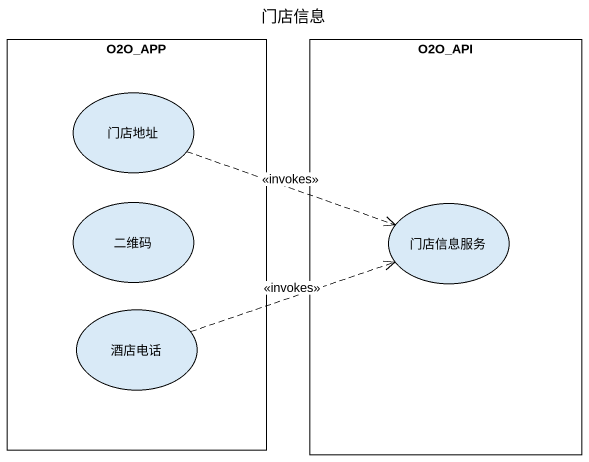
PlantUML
@startuml
title 门店信息
rectangle O2O_APP {
  usecase 门店地址
  usecase 二维码
  usecase 酒店电话
}
rectangle O2O_API {
  usecase 门店信息服务
}
门店地址 .right.> 门店信息服务 : <<invokes>>
酒店电话 .right.> 门店信息服务 : <<invokes>>
@enduml
